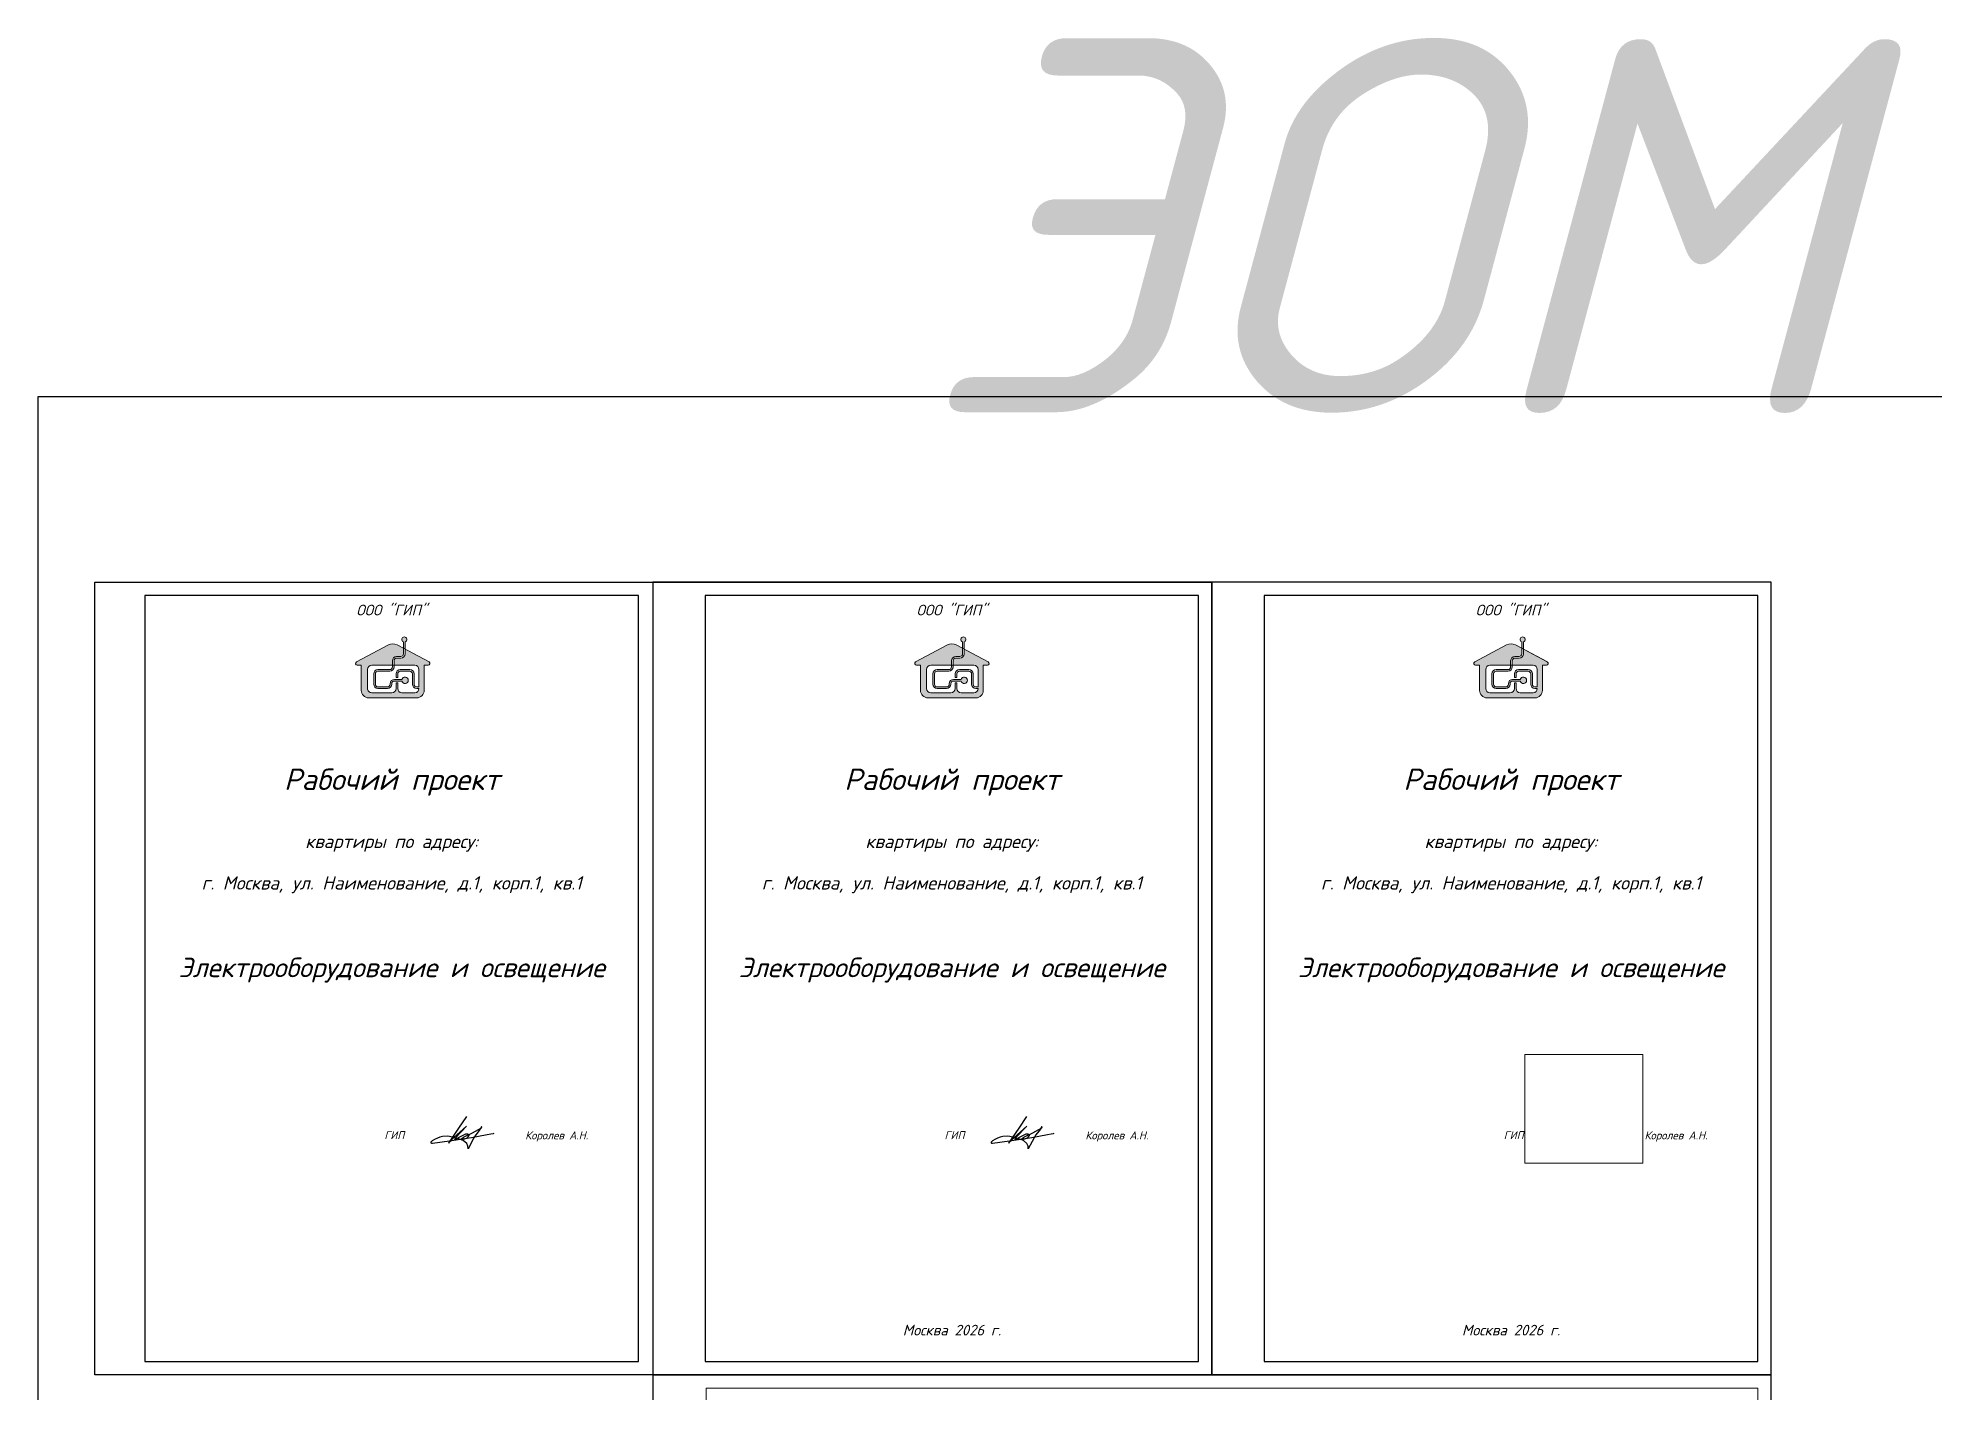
# Model space of a CAD drawing. Header units: millimetres. Extents: x 3082 to 230946, y 1570 to 312844.
# Drawn here: x 176021 to 211561, y 171119 to 196495 of the extents above; entities that cross this region are included whole.
import ezdxf

# ---------------------------------------------------------------- set-up
doc = ezdxf.new("R2010")
doc.units = ezdxf.units.MM
doc.header["$XCLIPFRAME"] = 2
for name, color, linetype, lineweight in [('A_B1', 170, 'Continuous', 0), ('A_K1', 14, 'Continuous', 0), ('Ramka', 7, 'Continuous', 0)]:
    doc.layers.add(name, color=color, linetype=linetype, lineweight=lineweight)
for name, color, linetype in [('FORMAT', 7, 'Continuous'), ('FORMATKA', 7, 'Continuous'), ('TEXT', 250, 'Continuous')]:
    doc.layers.add(name, color=color, linetype=linetype)
doc.styles.add('ls_200', font='isocpeui.ttf', dxfattribs={"height": 200})
picture_1 = doc.add_image_def('image1.bmp', size_in_pixel=(423, 390))

# ---------------------------------------------------------------- blocks, each defined once
blk = doc.blocks.new('giplogo01')
h = blk.add_hatch(color=5)
h.dxf.hatch_style = 1
h.paths.add_polyline_path([(209.6201532403502, 2227.117715778237), (434.86775102088, 2227.117715778237, 0.4142135623730959), (575.7287298337033, 2367.978694591031), (575.7287298337033, 2666.905781153241), (235.6529261068645, 2848.635030543374, 0.2504322029537844), (-235.6529261069663, 2848.635030543315), (-1952.896851092999, 1930.976537679438, 0.7804491133364068), (-1908.122795132673, 1752.189403148717), (-1691.627779172515, 1752.189403148717), (-1691.627779172515, 400, 0.4142135623730951), (-1291.627779172515, 0), (0, 0), (1291.627779172501, 0, 0.4142135623730951), (1691.6277791725, 400), (1691.6277791725, 1752.189403148717), (1908.122795132673, 1752.189403148717, 0.7804491133364939), (1952.89685109297, 1930.976537679438), (664.86775102088, 2619.271791218722), (664.86775102088, 2367.978694591031, -0.4142135623730951), (434.86775102088, 2137.978694591031), (209.6201532403502, 2137.978694591031, 0.4142135623730951), (68.75917442751233, 1997.117715778237), (68.75917442751233, 1752.189403148717), (1182.115107975187, 1752.189403148717, -0.4142135623730951), (1412.115107975187, 1522.189403148717), (1412.115107975187, 594.3857421264984), (1288.061490225576, 594.3857421264984, -0.4142135623730962), (1147.200511412739, 735.2467209392925), (1147.200511412739, 1287.292265545053, 0.4142135623730951), (917.2005114127388, 1517.292265545053), (408.1793530784488, 1517.292265545053, 0.4142135623730951), (178.1793530784489, 1287.292265545053), (178.1793530784489, 1091.342071751307), (267.3183742656256, 1091.342071751307), (267.3183742656256, 1287.292265545053, -0.4142135623730951), (408.1793530784488, 1428.153244357905), (917.2005114127388, 1428.153244357905, -0.4142135623730951), (1058.061490225576, 1287.292265545053), (1058.061490225576, 735.2467209392925, 0.4142135623730951), (1288.061490225576, 505.2467209392926), (1412.115107975187, 505.2467209392926, -0.4142135623730951), (1182.115107975187, 275.2467209392926), (497.3183742656256, 275.2467209392926, -0.4142135623730951), (267.3183742656256, 505.2467209392926), (267.3183742656256, 801.9228931493126), (178.1793530784489, 801.9228931493126), (178.1793530784489, 505.8838117905542, -0.4142135623730951), (-51.82064692155107, 275.8838117905543), (-1132.895357273548, 275.8838117905543, -0.4142135623730951), (-1362.895357273548, 505.8838117905542), (-1362.895357273548, 1522.189403148717, -0.4142135623730951), (-1132.895357273548, 1752.189403148717), (-20.37984675964981, 1752.189403148717), (-20.37984675964981, 1997.117715778237, -0.4142135623730952)])
h.paths.add_polyline_path([(68.75917442751233, 1661.239356574544), (68.75917442751233, 1752.189403148717), (-20.37984675964981, 1752.189403148717), (-20.37984675964981, 1661.239356574544, -0.4142135623730951), (-161.2408255724876, 1520.378377761692), (-796.3825206427864, 1520.378377761692, 0.4142135623730951), (-1026.382520642786, 1290.378377761692), (-1026.382520642786, 728.970125615422, 0.4142135623730951), (-796.3825206427864, 498.9701256154221), (-284.7048541311669, 498.9701256154221, 0.4142135623730951), (-54.70485413116693, 728.970125615422), (-54.70485413116693, 761.2019930438838, -0.4142135623730951), (86.1561246816709, 902.0629718567359), (497.2603140394785, 902.0629718567359, 7.564808302154007), (497.2603140394785, 991.2019930438837), (86.1561246816709, 991.2019930438837, 0.4142135623730951), (-143.8438753183291, 761.2019930438838), (-143.8438753183291, 728.970125615422, -0.4142135623730951), (-284.7048541311669, 588.1091468025697), (-796.3825206427864, 588.1091468025697, -0.4142135623730951), (-937.2434994556098, 728.970125615422), (-937.2434994556098, 1290.378377761692, -0.4142135623730951), (-796.3825206427864, 1431.239356574544), (-161.2408255724876, 1431.239356574544, 0.4142135623730951)], flags=17)
h.paths.add_polyline_path([(575.7287298337033, 3013.652639105101), (575.7287298337033, 2666.905781153241), (664.86775102088, 2619.271791218722), (664.86775102088, 3013.652639105101, 6.005440798363492)])
at = {"color": 5}
blk.add_lwpolyline([(664.86775102088, 3013.652639105101), (664.86775102088, 2367.978694591031, -0.4142135623730951), (434.86775102088, 2137.978694591031), (209.6201532403502, 2137.978694591031, 0.4142135623730951), (68.75917442751233, 1997.117715778237), (68.75917442751233, 1661.239356574544, -0.4142135623730951), (-161.2408255724876, 1431.239356574544), (-796.3825206427864, 1431.239356574544, 0.4142135623730951), (-937.2434994556098, 1290.378377761692), (-937.2434994556098, 728.970125615422, 0.4142135623730951), (-796.3825206427864, 588.1091468025697), (-284.7048541311669, 588.1091468025697, 0.4142135623730951), (-143.8438753183291, 728.970125615422), (-143.8438753183291, 761.2019930438838, -0.4142135623730951), (86.1561246816709, 991.2019930438837), (497.2603140394785, 991.2019930438837, -7.564808302154006), (497.2603140394785, 902.0629718567359), (86.1561246816709, 902.0629718567359, 0.4142135623730951), (-54.70485413116693, 761.2019930438838), (-54.70485413116693, 728.970125615422, -0.4142135623730951), (-284.7048541311669, 498.9701256154221), (-796.3825206427864, 498.9701256154221, -0.4142135623730951), (-1026.382520642786, 728.970125615422), (-1026.382520642786, 1290.378377761692, -0.4142135623730951), (-796.3825206427864, 1520.378377761692), (-161.2408255724876, 1520.378377761692, 0.4142135623730951), (-20.37984675964981, 1661.239356574544), (-20.37984675964981, 1997.117715778237, -0.4142135623730951), (209.6201532403502, 2227.117715778237), (434.86775102088, 2227.117715778237), (209.6201532403502, 2227.117715778237), (434.86775102088, 2227.117715778237, 0.4142135623730951), (575.7287298337033, 2367.978694591031), (575.7287298337033, 3013.652639105101), (575.7287298337033, 3013.652639105101), (575.7287298337033, 3013.652639105101, -6.005440798363492)], format="xyb", close=True, dxfattribs=at)
for points in [[(-1955.766419939566, 1929.443101348413), (-235.6529261069663, 2848.635030543315, -0.2504322029537845), (235.6529261068645, 2848.635030543374), (1952.89685109297, 1930.976537679438, -0.7804491133364924), (1908.122795132673, 1752.189403148717), (1691.6277791725, 1752.189403148717), (1691.6277791725, 400, -0.4142135623730951), (1291.627779172501, 0), (0, 0), (-1291.627779172515, 0, -0.4142135623730951), (-1691.627779172515, 400), (-1691.627779172515, 1752.189403148717), (-1908.122795132673, 1752.189403148717, -0.7804491133364924), (-1952.89685109297, 1930.976537679438), (-235.6529261068645, 2848.635030543374, -0.2504322029537845), (235.6529261069518, 2848.635030543315), (1955.766419939566, 1929.443101348413)], [(1412.115107975187, 594.3857421264984), (1288.061490225576, 594.3857421264984, -0.4142135623730951), (1147.200511412739, 735.2467209392925), (1147.200511412739, 1287.292265545053, 0.4142135623730951), (917.2005114127531, 1517.292265545053), (408.1793530784488, 1517.292265545053, 0.4142135623730951), (178.1793530784489, 1287.292265545053), (178.1793530784489, 1091.342071751307), (267.3183742656256, 1091.342071751307), (267.3183742656256, 1287.292265545053, -0.4142135623730951), (408.1793530784488, 1428.153244357905), (917.2005114127531, 1428.153244357905, -0.4142135623730951), (1058.061490225576, 1287.292265545053), (1058.061490225576, 735.2467209392925, 0.4142135623730951), (1288.061490225576, 505.2467209392926), (1412.115107975187, 505.2467209392926, -0.4142135623730951), (1182.115107975187, 275.2467209392926), (497.3183742656256, 275.2467209392926, -0.4142135623730951), (267.3183742656256, 505.2467209392926), (267.3183742656256, 801.9228931493126), (178.1793530784489, 801.9228931493126), (178.1793530784489, 505.8838117905542, -0.4142135623730951), (-51.82064692155107, 275.8838117905543), (-1132.895357273548, 275.8838117905543, -0.4142135623730951), (-1362.895357273548, 505.8838117905542), (-1362.895357273548, 1522.189403148717, -0.4142135623730951), (-1132.895357273548, 1752.189403148717), (1182.115107975187, 1752.189403148717, -0.4142135623730951), (1412.115107975187, 1522.189403148717), (1412.115107975187, 594.3857421264984), (1377.200511412739, 594.3857421264984)]]:
    blk.add_lwpolyline(points, format="xyb", dxfattribs=at)
blk = doc.blocks.new('*U369')
at = {"linetype": 'Continuous'}
for points in [[(-20960.50000000087, 8499.99999999965), (-19960.50000000087, 8499.99999999965)], [(-20710.50000000087, 4499.99999999965), (-20710.50000000087, 8499.99999999965)], [(-20460.50000000087, 4499.99999999965), (-20460.50000000087, 8499.99999999965)], [(-20210.50000000087, 4499.99999999965), (-20210.50000000087, 8499.99999999965)], [(-20710.50000000087, 7999.99999999965), (-19960.50000000087, 7999.99999999965)], [(-20710.50000000087, 6999.99999999965), (-19960.50000000087, 6999.99999999965)], [(-20710.50000000087, 5999.999999999651), (-19960.50000000087, 5999.999999999651)], [(-20960.50000000087, 4499.99999999965), (-19960.50000000087, 4499.99999999965)], [(-20560.50000000087, 249.9999999996508), (-20560.50000000087, 4499.99999999965)], [(-20560.50000000087, 4499.99999999965), (-19979.10108165612, 4499.99999999965)], [(-20310.50000000087, 249.9999999996508), (-20310.50000000087, 4499.99999999965)], [(-20560.50000000087, 3249.999999999651), (-19960.50000000087, 3249.999999999651)], [(-20560.50000000087, 1499.999999999651), (-19960.50000000087, 1499.999999999651)], [(-19960.50000000087, 249.9999999996508), (-20560.50000000087, 249.9999999996508)]]:
    blk.add_lwpolyline(points, dxfattribs=at)
for points in [[(-9499.999999999942, 250), (-9499.999999999942, 3000), (-250, 3000)], [(-8999.999999998778, 1750.000000001455), (-8999.999999998778, 3000.000000001455)], [(-8499.999999998836, 250.0000000014552), (-8499.999999998836, 3000.000000001455)], [(-7999.999999998836, 1750.000000001455), (-7999.999999998836, 3000.000000001455)], [(-7499.999999998836, 250.0000000014552), (-7499.999999998836, 3000.000000001455)], [(-6749.999999998836, 250.0000000014552), (-6749.999999998836, 3000.000000001455)], [(-6249.999999998836, 250.0000000014552), (-6249.999999998836, 3000.000000001455)], [(-9499.999999998776, 2750.000000001455), (-6249.999999998836, 2750.000000001455)], [(-9499.999999998776, 2500.000000001455), (-6249.999999998836, 2500.000000001455)], [(-6249.999999998836, 2500.000000001455), (-249.9999999988359, 2500.000000001455)], [(-9499.999999998776, 2250.000000001455), (-6249.999999998836, 2250.000000001455)], [(-9499.999999998776, 2000.000000001455), (-6249.999999998836, 2000.000000001455)], [(-9499.999999998776, 1750.000000001455), (-6249.999999998836, 1750.000000001455)], [(-9499.999999998776, 1500.000000001455), (-6249.999999998836, 1500.000000001455)], [(-6249.999999998836, 1750.000000001455), (-249.9999999988359, 1750.000000001455)], [(-2749.999999998836, 250.0000000014552), (-2749.999999998836, 1750.000000001455)], [(-2749.999999998836, 1500.000000001455), (-249.9999999988359, 1500.000000001455)], [(-1999.999999998836, 1750.000000001455), (-1999.999999998836, 1000.000000001455)], [(-1149.999999998836, 1750.000000001455), (-1149.999999998836, 1000.000000001455)], [(-9499.999999998776, 1250.000000001455), (-6249.999999998836, 1250.000000001455)], [(-9499.999999998776, 1000.000000001455), (-6249.999999998836, 1000.000000001455)], [(-9499.999999998776, 750.0000000014551), (-6249.999999998836, 750.0000000014551)], [(-6249.999999998836, 1000.000000001455), (-249.9999999988359, 1000.000000001455)], [(-9499.999999998776, 500.0000000014551), (-6249.999999998836, 500.0000000014551)]]:
    blk.add_lwpolyline(points)
at = {"layer": 'Ramka', "color": 7}
for points in [[(-20960.50000000087, -3.49246e-10), (0, 0), (0, 14850), (-20960.50000000087, 14849.99999999965)], [(-19960.50000000087, 249.9999999996508), (-250, 250), (-250, 14600), (-19960.50000000087, 14599.99999999965)]]:
    blk.add_lwpolyline(points, close=True, dxfattribs=at)
at = {"layer": 'Ramka', "color": 5, "lineweight": 9, "flags": 128}
for points in [[(-7317.949323314009, 1225.89041583729), (-7312.805456091417, 1234.327891451539), (-7153.41970539815, 1283.717757541686), (-6999.263618329002, 1321.224714717595), (-7149.278302040649, 1284.453421295853), (-7317.532284172647, 1082.425945758354), (-7329.399400665192, 1066.028595189331), (-7344.727677690563, 1043.547606362495), (-7356.331325483903, 1027.939778782893), (-7367.218714749208, 1011.902380678337), (-7370.656820595657, 1004.456458723172), (-7372.258346266811, 1000.706803770037), (-7373.710609326533, 999.8507240556646), (-7377.300548845363, 992.3277557329272), (-7382.403730080856, 984.9824635980182), (-7367.218714749208, 1011.902380678337), (-7350.529501586919, 1035.743692572694), (-7329.399400665192, 1066.028595189331), (-7295.647451278215, 1096.115759223234), (-7279.034039959704, 1112.920302808983), (-7262.140689053341, 1129.892339995829), (-7246.375151525644, 1145.34939729236), (-7233.815370843206, 1156.648161451565), (-7219.593988789639, 1170.272207418689), (-7199.662841824583, 1189.9150704036), (-7172.838545372477, 1217.114299423061), (-7157.192550145484, 1236.156674474943), (-7148.630137657209, 1246.412886242615), (-7145.923545865108, 1249.794627025956), (-7143.344960242903, 1254.949489768129), (-7172.838545373102, 1217.114299422828), (-7201.162966546064, 1180.375217086868), (-7232.488402074901, 1144.927751095034), (-7241.492559551961, 1132.004486199934), (-7248.074359031162, 1123.809162362246), (-7263.288205333752, 1105.55022310093), (-7269.734669399214, 1097.388333870098), (-7285.062958900278, 1079.775835628155), (-7293.095880600391, 1069.784459792543), (-7298.851106109797, 1061.779231838882), (-7308.442632787628, 1051.229430260137), (-7309.015654589443, 1046.647311832988), (-7315.891891241772, 1032.90097294026), (-7319.097293449958, 1028.000756819965), (-7323.627635639553, 1021.302494889358), (-7328.068535879022, 1015.288474697387), (-7331.363404998018, 1011.995084248483), (-7333.08247040282, 1010.563174288021), (-7326.492732164843, 1024.88227388775), (-7321.835989217972, 1032.286690161098), (-7317.33998172148, 1038.93780208053), (-7311.737489424108, 1046.790502008516), (-7304.00173254816, 1057.243450452806), (-7271.081329833179, 1095.840995236765), (-7252.810476911952, 1118.35476127686), (-7230.941714970788, 1137.573622966884), (-7213.607886602564, 1154.040583405178), (-7200.428435095047, 1167.500541945454), (-7193.372760285086, 1173.925816714298), (-7185.444874060734, 1180.963275451213), (-7179.193430773681, 1186.170488700503), (-7202.240973014777, 1155.765282415552), (-7214.385733811579, 1138.948166764108), (-7230.0668113813, 1117.28268146934), (-7244.933639096489, 1096.514214396477), (-7251.613930511986, 1087.765040623722), (-7257.188690664945, 1081.138550297357), (-7261.285061840361, 1075.688752092188), (-7264.132213143398, 1071.419928438263), (-7267.104471751256, 1066.639595799613), (-7272.8821333542, 1059.875982709694), (-7236.629082585146, 1101.657581833657), (-7227.317635904459, 1110.075411617756), (-7220.396257838, 1119.529045679839), (-7215.887931388265, 1124.577098246897), (-7206.411854010467, 1134.048936658306), (-7243.944644714168, 1079.063581087859), (-7223.029436328215, 1116.436438416131), (-7216.153199674024, 1130.898736384697), (-7207.582415015204, 1148.349924064474), (-7207.018160848645, 1160.770562675316), (-7206.125355592391, 1167.555651024915), (-7206.698377393578, 1174.428812277736), (-7208.70394121739, 1184.309000015026), (-7210.136483239708, 1187.602390465094), (-7216.439698091476, 1193.04364995053), (-7219.676144840895, 1194.047617709031), (-7226.296498773081, 1195.476028186734), (-7233.916800632535, 1194.761948459549), (-7250.534382946556, 1190.179830032168), (-7262.854289273192, 1185.024950898019), (-7276.320264163195, 1177.865392902633), (-7286.921105086263, 1172.137753064744), (-7310.987945856919, 1154.954833545256), (-7326.145032139888, 1142.812808076851), (-7349.480798305406, 1120.557702649384), (-7367.244424226156, 1099.079045056831), (-7378.418299428886, 1083.471233870368), (-7383.002461359298, 1077.600403854856), (-7390.738218235551, 1063.567668217467), (-7403.631171325615, 1041.229869566858), (-7408.790042441731, 1025.388975377893), (-7409.647862797065, 1016.887392054777), (-7410.220884598253, 1010.014230802189), (-7407.069277172372, 1001.42276284867), (-7401.912105922355, 997.1270329684484), (-7390.021947225017, 995.5519246358887), (-7377.845290108976, 997.4134133213665), (-7352.632405733459, 1012.305290016345), (-7337.160879499977, 1021.183121933602), (-7298.76856857764, 1048.532617738237), (-7276.277556478439, 1064.713206021115), (-7258.739510204105, 1076.432028674055), (-7242.631264175681, 1081.513230038574), (-7218.402566714606, 1096.501613685861), (-7205.36637689585, 1102.229261719622), (-7215.668701670526, 1085.589529759716), (-7223.26873414847, 1075.945033295546), (-7224.701301131791, 1073.081213374622), (-7225.280264864443, 1070.571235276991), (-7219.400855708634, 1070.217393454164), (-7211.521849621481, 1072.508452669252), (-7153.757192105755, 1115.49874738208), (-7129.007009764595, 1134.08058913704), (-7147.343632521806, 1114.60661860113), (-7157.371476603441, 1102.578570022015), (-7158.804043587996, 1098.56921229884), (-7158.517520205815, 1094.846251319861), (-7153.790109066687, 1094.273490613792), (-7148.489676124184, 1096.278169474797), (-7062.536730417749, 1149.545226538786), (-7071.991552698193, 1138.94908791827), (-7073.137596300265, 1134.366985881235), (-7072.27807608193, 1132.075926666846), (-7071.132032479552, 1131.503165961476), (-7065.974848747021, 1132.36230702023), (-7051.362842734366, 1135.226126939291), (-7031.481599734863, 1145.909642138285), (-7013.406095273559, 1156.474250890314), (-6998.507578362477, 1164.063379414147), (-6991.488092498315, 1169.075060176663), (-6988.336472591152, 1173.513980231713), (-6987.459799923701, 1174.917295914609), (-6990.485298104977, 1176.807370680384), (-6996.215503638378, 1175.948229621164), (-6999.940120385422, 1172.511648996034), (-7002.232207590175, 1169.075068372301), (-7003.951272992811, 1164.492949942359), (-7005.097291637911, 1160.769972574664), (-7004.237771416476, 1159.194872437743), (-6998.07780577219, 1157.476582123898), (-6991.344830807996, 1158.622111730976), (-6981.164135098224, 1162.63574699685), (-6960.974787661574, 1171.652491547866), (-6955.2445946082, 1174.22993111331), (-6949.227890656722, 1179.098438090412), (-6946.561645353606, 1181.440067279851), (-6944.357230304508, 1185.112450085347), (-6943.784208503946, 1188.262666749302), (-6947.222314352868, 1189.408188162604), (-6950.373921778751, 1189.408188162604), (-6952.902242272554, 1187.110740029951), (-6956.104114829955, 1183.966928674606), (-6957.250158434501, 1179.384810247458), (-6957.106909224227, 1177.236949404468), (-6955.2445946082, 1174.22993111331), (-6951.806488763934, 1173.657170407939), (-6947.841234048595, 1172.095719912322), (-6942.165153922907, 1174.752719848882), (-6936.907971850988, 1177.380147777265), (-6864.98874116852, 1222.240125542972), (-6845.686530363512, 1238.017339516431), (-6824.77132198005, 1258.207269130275), (-6809.586294165272, 1278.254016763531), (-6802.423546610167, 1289.995684991823), (-6778.942968106595, 1333.204433671664), (-6779.983373732699, 1335.174727294128), (-6812.221885053208, 1306.835289631737), (-6868.075477051012, 1229.571598134469), (-7002.447293573452, 1053.869010972092), (-7007.647642751923, 1043.906094711274)], [(-7008.81622054374, 1018.493395493599), (-7157.373750134138, 803.0613043382764), (-7347.870642057081, 520.7425192410592), (-7251.301988217441, 621.9766850059386), (-7007.491392794763, 837.9660274870694), (-7215.667756612806, 621.9766850059386), (-7231.368853977649, 585.7480131203772), (-7198.800962859228, 594.788027500268), (-7154.733334377802, 623.8498462715653), (-7017.553142600459, 691.7557754099832), (-6987.840848824707, 692.2758707490283), (-6962.529277096894, 682.9007913682143), (-6960.651395202382, 662.2774713411928), (-6998.163508700905, 615.411347520072), (-7047.853401766857, 594.788027500268), (-7086.287384558862, 591.0417049764656), (-7094.732162540546, 607.9187024796847), (-7060.975812830424, 631.3517643942033), (-6894.169680179491, 712.9266980893443), (-6726.79405504784, 809.3017646432851), (-6720.490203919587, 826.014787462307), (-6724.985739367781, 826.7659065807237), (-6728.727290547846, 823.1560590495355), (-6748.639964285074, 783.4590437677689), (-6834.84468930347, 674.5364772225729), (-6869.067664209215, 621.4295735557097), (-6979.014349150864, 413.411546515068), (-6979.976507072731, 466.1982888611965), (-7002.146894541962, 512.3967512447852), (-7069.614069550066, 567.8404699545353), (-7118.598334270922, 590.9397011462131), (-7202.670537673331, 611.6372057716363), (-7274.138154049172, 630.0149920231197), (-7325.1198183659, 644.0929701947607), (-7363.371703524534, 648.1916695830878), (-7456.048020339963, 642.4794550456572), (-7506.739450418783, 632.2976180978585), (-7553.860045846014, 614.699941845145), (-7607.920282229243, 591.1648761006071), (-7651.08597212324, 566.3196855608838), (-7674.883857231353, 540.3179817188065), (-7676.545498184626, 527.0389375353698), (-7664.367718617199, 519.2866463784594), (-7645.554756354933, 522.606407424435), (-7326.792840416937, 565.7633010284042), (-6914.148210807471, 626.9285073503851), (-6617.442871312377, 679.8221302819436), (-6549.497690003758, 695.1597972421441), (-6503.463962307899, 702.3954173172824), (-6490.839488243452, 709.0137721153442)]]:
    blk.add_lwpolyline(points, dxfattribs=at)
at = {"layer": 'A_K1', "xscale": 0.1741164628948324, "yscale": 0.1741164628948324, "zscale": 0.1741164628948324}
blk.add_blockref('giplogo01', (-2314.118104602236, 350.8169654026424), dxfattribs=at)
at = {"layer": 'A_K1', "color": 5, "insert": (-1870.214841708613, 625.0000000007129), "char_height": 100, "width": 1620.214841708614, "attachment_point": 4, "line_spacing_factor": 1.45, "style": 'ls_200'}
blk.add_mtext('\\pxql;ООО "ГИП"\\Pwww.gipproekt.ru\\P+7 499 677-21-76', dxfattribs=at)
at = {"layer": 'Ramka', "lineweight": 9, "style": 'ls_200'}
for s, p in [('Разраб.', (-9485.246801680349, 1054.646904994268)), ('Бубнов', (-8485.246801680652, 1054.646904994268)), ('02.20', (-6750.246801680653, 1054.646904994268)), ('Проверил', (-9485.246801680349, 554.6469049942679)), ('Королев', (-8485.246801680652, 554.6469049942679)), ('02.20', (-6750.246801680653, 554.6469049942679))]:
    blk.add_text(s, height=150.000003730871, dxfattribs=at).set_placement(p)
at = {"layer": 'TEXT', "color": 0, "linetype": 'Continuous', "lineweight": 0, "char_height": 99.99999999999996, "attachment_point": 5, "rotation": 90, "style": 'ls_200'}
for s, insert, width in [('\\pxqc;СОГЛАСОВАНО:', (-20835.50000000087, 6499.99999999965), 3999.999999999999), ('\\pxqc;Взамен. инв. №', (-20435.50000000087, 3874.999999999651), 1250), ('\\pxqc;Подпись и дата', (-20435.50000000087, 2374.999999999651), 1749.999999999999), ('\\pxqc;Инвент. № подлеж.', (-20435.50000000087, 874.9999999996508), 1250)]:
    blk.add_mtext(s, dxfattribs=dict(at, insert=insert, width=width))
at = {"layer": 'TEXT', "color": 0, "linetype": 'Continuous', "lineweight": 0, "style": 'ls_200'}
for s, insert, char_height, width, attachment_point in [('\\pxi1,ql;Шифр:                                                ЭОМ', (-6249.999999998836, 2750.000000001426), 149.9999999999999, 5999.999999999997, 4), ('\\pxqc;Изм.', (-9249.99999999936, 1875.000000001455), 99.99999999999996, 500.0000000011638, 5), ('\\pxqc;Кол.уч', (-8749.999999998807, 1875.000000001455), 99.99999999999996, 499.9999999999416, 5), ('\\pxqc;Лист', (-8249.999999998836, 1875.000000001455), 99.99999999999996, 499.9999999999998, 5), ('№ док.', (-7749.999999998836, 1875.000000001455), 99.99999999999996, 499.9999999999998, 5), ('\\pxqc;Подпись', (-7124.999999998836, 1875.000000001455), 99.99999999999996, 749.9999999999995, 5), ('\\pxqc;Дата', (-6499.999999998836, 1875.000000001455), 99.99999999999996, 499.9999999999998, 5), ('\\pxqc;Электрооборудование и освещение', (-6250.000230068966, 1375.000000001397), 149.9999999999999, 3500.000230070008, 4), ('\\pxqc;Стадия', (-2374.999999999418, 1625.000000001455), 99.99999999999996, 750.0000000011638, 5), ('\\pxqc;Лист', (-1574.999999999418, 1625.000000001455), 99.99999999999996, 850.0000000011638, 5), ('\\pxqc;Листов', (-700, 1625.000000001455), 99.99999999999996, 899.9999999999995, 5), ('\\pxqc;Формат                А3', (-249.9999999999709, 124.9999999999418), 124.6666666666666, 2499.999999998864, 6)]:
    blk.add_mtext(s, dxfattribs=dict(at, insert=insert, char_height=char_height, width=width, attachment_point=attachment_point))

msp = doc.modelspace()

# ---------------------------------------------------------------- linework, layer by layer
at = {"color": 6}
msp.add_lwpolyline([(176020.7720198988, 1570.173302903311), (176020.7720198989, 1570.17330290334), (230945.8657567307, 1570.173302903806), (230945.8657567303, 189770.1733029038), (176020.7720198985, 189770.1733029043), (176020.7720198985, 189770.1733029043), (176020.7720198988, 1570.173302903311)], close=True, dxfattribs=at)
msp.add_lwpolyline([(178026.6125756278, 171693.7020255517), (187276.6125756278, 171693.7020255517), (187276.6125756278, 186043.7020255518), (178026.6125756278, 186043.7020255518)], close=True)
at = {"color": 5, "flags": 128}
for points in [[(184052.3907277601, 176282.1891961274), (183903.8332018644, 176066.7571103272), (183713.3363146788, 175784.438332254), (183809.9049661175, 175885.6724955057), (184053.7155554775, 176101.6618326119), (183845.5391968366, 175885.6724955057), (183829.8380998633, 175849.4438245209), (183862.4059901683, 175858.4838386725), (183906.4736175545, 175887.545656721), (184043.6538059226, 175955.4515841728), (184073.3660989551, 175955.9716794963), (184098.6776700568, 175946.5966003492), (184100.5555519048, 175925.9732808412), (184063.0434393376, 175879.1071581805), (184013.3535475085, 175858.4838386725), (183974.9195656682, 175854.7375162441), (183966.4747879008, 175871.6145133236), (184000.2311367699, 175895.0475746535), (184167.0372652724, 175976.6225063248), (184334.4128862451, 176072.9975704823), (184340.7167372151, 176089.7105928856), (184336.2212018786, 176090.4617119859), (184332.479650786, 176086.851864542), (184312.5669775511, 176047.1548502489), (184226.3622546744, 175938.2322864112), (184192.1392806178, 175885.1253840632), (184082.1925984124, 175677.1073621983), (184081.230440515, 175729.8941032301), (184059.0600535971, 175776.092564467), (183991.5928802666, 175831.5362817975), (183942.6086167664, 175854.635512415), (183858.5364154501, 175875.3330165266), (183787.068800856, 175893.7108023161), (183736.0871378049, 175907.7887801404), (183697.835253599, 175911.8874794321), (183605.1589390846, 175906.1752650362), (183554.4675102698, 175895.9934283362), (183507.3469160161, 175878.3957525265), (183453.2866809737, 175854.8606873675), (183410.1209921566, 175830.0154974444), (183386.3231076364, 175804.0137942519), (183384.6614667278, 175790.7347503949), (183396.8392459898, 175782.9824594291), (183415.652207784, 175786.3022203924), (183734.4141157948, 175829.4591129256), (184147.058735143, 175890.6243177265), (184443.7640672565, 175943.5179393431), (184511.7092468775, 175958.8556059209), (184557.7429734269, 175966.0912258135), (184570.3674471731, 175972.7095804458)], [(194552.3907277602, 176282.1891961274), (194403.8332018644, 176066.7571103272), (194213.3363146788, 175784.438332254), (194309.9049661175, 175885.6724955057), (194553.7155554775, 176101.6618326119), (194345.5391968366, 175885.6724955057), (194329.8380998633, 175849.4438245209), (194362.4059901683, 175858.4838386725), (194406.4736175545, 175887.545656721), (194543.6538059226, 175955.4515841728), (194573.3660989551, 175955.9716794963), (194598.6776700568, 175946.5966003492), (194600.5555519048, 175925.9732808412), (194563.0434393376, 175879.1071581805), (194513.3535475085, 175858.4838386725), (194474.9195656682, 175854.7375162441), (194466.4747879008, 175871.6145133236), (194500.2311367699, 175895.0475746535), (194667.0372652724, 175976.6225063248), (194834.4128862451, 176072.9975704823), (194840.716737215, 176089.7105928856), (194836.2212018786, 176090.4617119859), (194832.479650786, 176086.851864542), (194812.5669775511, 176047.1548502489), (194726.3622546744, 175938.2322864112), (194692.1392806178, 175885.1253840632), (194582.1925984124, 175677.1073621983), (194581.230440515, 175729.8941032301), (194559.0600535971, 175776.092564467), (194491.5928802666, 175831.5362817975), (194442.6086167664, 175854.635512415), (194358.5364154501, 175875.3330165266), (194287.068800856, 175893.7108023161), (194236.0871378049, 175907.7887801404), (194197.835253599, 175911.8874794321), (194105.1589390846, 175906.1752650362), (194054.4675102698, 175895.9934283362), (194007.3469160161, 175878.3957525265), (193953.2866809737, 175854.8606873675), (193910.1209921566, 175830.0154974444), (193886.3231076364, 175804.0137942519), (193884.6614667278, 175790.7347503949), (193896.8392459898, 175782.9824594291), (193915.652207784, 175786.3022203924), (194234.4141157948, 175829.4591129256), (194647.058735143, 175890.6243177265), (194943.7640672565, 175943.5179393431), (195011.7092468775, 175958.8556059209), (195057.7429734269, 175966.0912258135), (195070.367447173, 175972.7095804458)]]:
    msp.add_lwpolyline(points, dxfattribs=at)
at = {"layer": 'FORMAT'}
for points in [[(198026.6125756279, 171443.7020255509), (177085.8625756264, 171443.7020255509), (177085.8625756264, 186293.7020255505), (198026.6125756279, 186293.7020255505)], [(187546.3625756273, 171443.7020255509), (198026.6125756279, 171443.7020255509), (198026.6125756279, 186293.7020255509), (187546.3625756273, 186293.7020255509)], [(198026.6125756279, 171443.7020255509), (208506.8625756282, 171443.7020255509), (208506.8625756282, 186293.7020255509), (198026.6125756279, 186293.7020255509)], [(188526.6125756279, 171693.7020255517), (197776.6125756279, 171693.7020255517), (197776.6125756279, 186043.7020255518), (188526.6125756279, 186043.7020255518)], [(199006.8625756282, 171693.7020255516), (208256.8625756282, 171693.7020255516), (208256.8625756282, 186043.7020255516), (199006.8625756282, 186043.7020255516)], [(187546.3625756273, 156593.7020255514), (208506.8625756282, 156593.7020255518), (208506.8625756282, 171443.7020255517), (187546.3625756273, 171443.7020255514)]]:
    msp.add_lwpolyline(points, close=True, dxfattribs=at)

# ---------------------------------------------------------------- block references
at = {"layer": 'A_K1', "xscale": 0.3482329257896648, "yscale": 0.3482329257896648, "zscale": 0.3482329257896648}
for p in [(182671.3625756273, 184128.8487217877), (193151.6125756279, 184128.8487217882), (203631.8625756282, 184128.8487217882)]:
    msp.add_blockref('giplogo01', p, dxfattribs=at)
at = {"layer": 'FORMAT'}
msp.add_blockref('*U369', (208506.8625756282, 156593.7020255516), dxfattribs=at)

# ---------------------------------------------------------------- texts
at = {"layer": 'FORMATKA', "style": 'ls_200'}
for s, p in [('ГИП', (182513.3489945353, 175857.8238302369)), ('Королев А.Н.', (185152.8910856143, 175854.3018928223)), ('ГИП', (193013.3489945353, 175857.8238302369)), ('Королев А.Н.', (195652.8910856143, 175854.3018928223)), ('ГИП', (203493.5989945357, 175857.8238302367)), ('Королев А.Н.', (206133.1410856148, 175854.3018928222))]:
    msp.add_text(s, height=149.9999999999999, dxfattribs=at).set_placement(p)
at = {"layer": 'FORMATKA', "lineweight": 0, "style": 'ls_200'}
for s, insert, char_height, width, attachment_point in [('ООО "ГИП"', (182651.6125756278, 185773.7872002755), 199.9999999999998, 9249.999999999876, 5), ('ООО "ГИП"', (193151.6125756277, 185773.7872002755), 199.9999999999998, 9249.999999999876, 5), ('ООО "ГИП"', (203631.8625756281, 185773.7872002754), 199.9999999999999, 9249.999999999882, 5), ('Рабочий проект', (182651.6125756278, 182547.7476845096), 399.9999999999997, 9249.999999999876, 5), ('Рабочий проект', (193151.6125756277, 182547.7476845096), 399.9999999999997, 9249.999999999876, 5), ('Рабочий проект', (203631.8625756281, 182547.7476845094), 399.9999999999998, 9249.999999999882, 5), ('квартиры по адресу:', (182651.6125756278, 181403.4848314609), 249.9999999999998, 9249.999999999876, 5), ('квартиры по адресу:', (193151.6125756277, 181403.4848314609), 249.9999999999998, 9249.999999999876, 5), ('квартиры по адресу:', (203631.8625756281, 181403.4848314608), 249.9999999999999, 9249.999999999882, 5), ('\\pxqc;{\\C0;г. Москва, ул. Наименование, д.1, корп.1, кв.1}', (182651.6121131277, 180786.0107083743), 249.9999999499998, 9249.999074999869, 2), ('\\pxqc;{\\C0;г. Москва, ул. Наименование, д.1, корп.1, кв.1}', (193151.6121131277, 180786.0107083743), 249.9999999499998, 9249.999074999869, 2), ('\\pxqc;{\\C0;г. Москва, ул. Наименование, д.1, корп.1, кв.1}', (203631.8621131281, 180786.0107083742), 249.9999999499998, 9249.999074999869, 2), ('\\pxqc;{\\C0;Электрооборудование и освещение}', (182651.6125756278, 179027.0070314383), 366.6666666666663, 9249.99999999976, 5), ('\\pxqc;{\\C0;Электрооборудование и освещение}', (193151.6125756277, 179027.0070314383), 366.6666666666663, 9249.99999999976, 5), ('\\pxqc;{\\C0;Электрооборудование и освещение}', (203631.8625756281, 179027.0070314382), 366.6666666666663, 9249.99999999976, 5), ('\\pxqc;{\\C0;Москва 2026 г.}', (193151.6125756276, 172280.1200833886), 199.9999999999998, 9249.99999999976, 5), ('\\pxqc;{\\C0;Москва 2026 г.}', (203631.8625756281, 172280.1200833885), 199.9999999999999, 9249.999999999764, 5)]:
    msp.add_mtext(s, dxfattribs=dict(at, insert=insert, char_height=char_height, width=width, attachment_point=attachment_point))
at = {"layer": 'TEXT', "color": 6, "linetype": 'Continuous', "lineweight": 0, "insert": (201221.4429139755, 192967.3182569879), "char_height": 7000, "width": 14717.50071649055, "attachment_point": 5, "style": 'ls_200'}
msp.add_mtext('ЭОМ', dxfattribs=at)

# ---------------------------------------------------------------- pictures from other files: only their frames are drawn
at = {"layer": 'A_B1', "color": 7, "true_color": 0xffffff}
image = msp.add_image(picture_1, insert=(203892.0137707195, 175408.1390348032), size_in_units=(2208.6240078266974, 2036.320007216104), dxfattribs=at)
image.set_boundary_path([(-0.5, -0.5), (422.4999999999998, 389.5)])
image.dxf.clipping = 0

doc.saveas('drawing.dxf')
